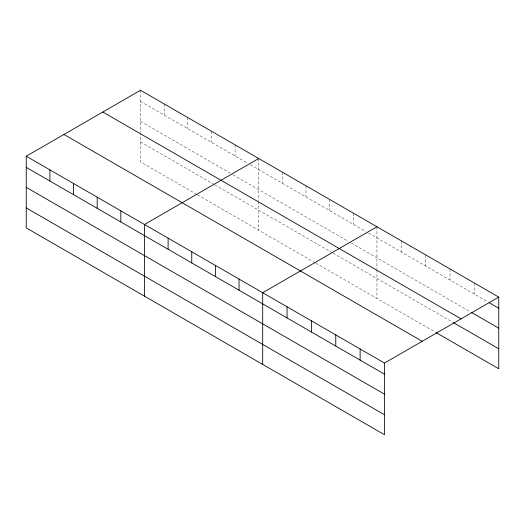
<?xml version="1.0" encoding="UTF-8"?>
<svg xmlns="http://www.w3.org/2000/svg" width="525" height="525" viewBox="0 0 525 525"><rect width="100%" height="100%" fill="white"/><g stroke="black" fill="none" stroke-linecap="round" stroke-linejoin="round"><path stroke-width="0.39" stroke-dasharray="2.62 1.97" d="M140.503 101.397L247.597 163.229M250.379 164.837L365.82 231.486M368.602 233.087L487.613 301.796M140.503 121.38L230.213 173.171M232.995 174.779L348.436 241.428M351.218 243.029L470.216 311.732M140.503 141.967L214.22 184.524M214.915 184.925L332.443 252.774M333.139 253.175L452.812 322.271M196.836 194.467L140.503 161.943L140.503 133.252M197.531 194.867L315.053 262.717M315.748 263.123L435.415 332.207M474.39 283.027L474.39 294.164M450.03 268.964L450.03 280.101M425.67 254.901L425.67 266.037M401.31 240.831L401.31 251.974M376.95 226.767L376.95 268.971M376.95 269.765L376.95 298.449M353.305 213.117L353.305 224.254M329.661 199.467L329.661 210.604M306.016 185.817L306.016 196.954M282.371 172.167L282.371 183.304M258.727 158.517L258.727 200.714M258.727 201.508L258.727 230.199M235.082 144.867L235.082 156.004M211.437 131.211L211.437 142.354M187.793 117.561L187.793 128.697M164.148 103.911L164.148 115.047M140.503 90.261L140.503 132.464"/><path stroke-width="0.79" d="M384.497 394.177L384.497 363.057L26.25 156.227L26.25 227.909L384.497 434.739L384.497 394.177L26.25 187.346M436.111 332.607L498.75 368.773L498.75 297.091L140.503 90.261L26.25 156.227M258.727 158.517L144.473 224.477L144.473 296.166M376.95 226.767L262.69 292.733L262.69 364.416M384.497 363.057L498.75 297.091M489.005 302.603L498.75 308.228M471.608 312.539L498.75 328.21M102.802 112.028L461.048 318.859M453.508 322.672L498.75 348.797M63.952 134.459L422.198 341.289M26.25 167.363L384.497 374.194M26.25 207.926L384.497 414.757M360.13 348.994L360.13 360.13M335.77 334.93L335.77 346.067M311.41 320.86L311.41 332.003M287.05 306.797L287.05 317.933M239.046 279.083L239.046 290.22M215.401 265.433L215.401 276.57M191.756 251.783L191.756 262.92M168.112 238.133L168.112 249.27M120.829 210.827L120.829 221.963M97.184 197.177L97.184 208.313M73.539 183.527L73.539 194.663M49.895 169.877L49.895 181.013"/></g></svg>
